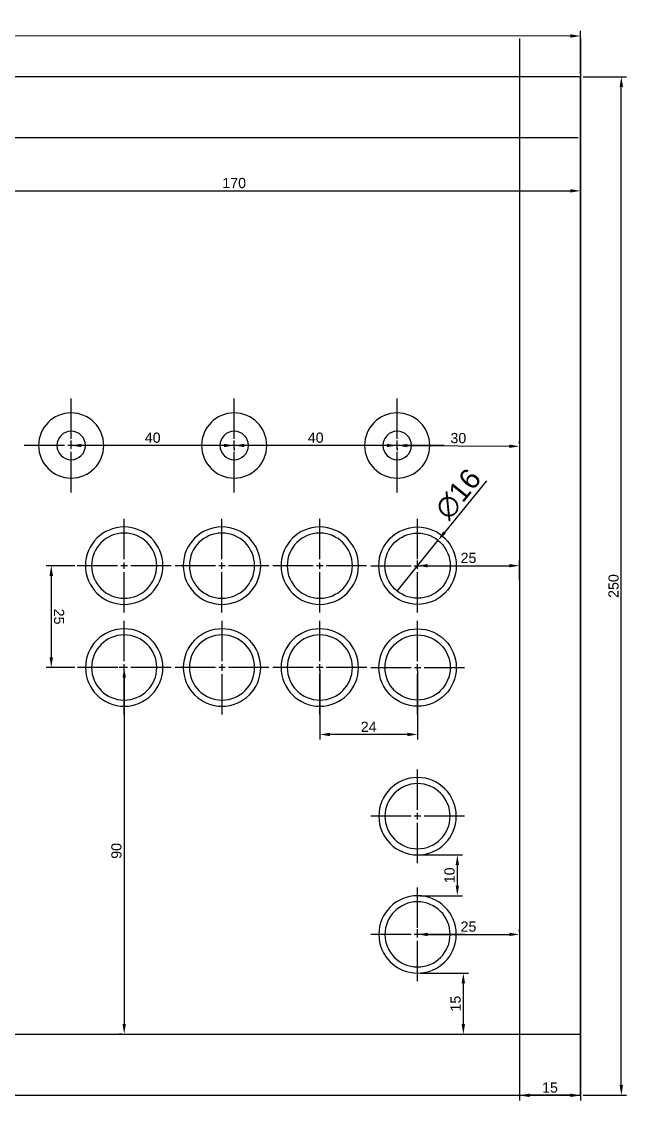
# Model space of a CAD drawing. Header units: millimetres. Extents: x -366 to 391, y -4 to 567.
# Drawn here: x 242.8 to 391.3, y 298.8 to 563.5 of the extents above; entities that cross this region are included whole.
import ezdxf

# ---------------------------------------------------------------- set-up
doc = ezdxf.new("R2010")
doc.units = ezdxf.units.MM
doc.linetypes.add('CENTER2', pattern=[28.575, 19.05, -3.175, 3.175, -3.175])
doc.styles.get("Standard").update_dxf_attribs({"font": 'arial.ttf'})
doc.dimstyles.new('ISO-25', dxfattribs={"dimtxt": 2.5, "dimasz": 2.5, "dimexe": 1.25, "dimexo": 0.625, "dimtad": 1, "dimtxsty": 'Standard', "dimcen": 2.5, "dimadec": 0, "dimazin": 0, "dimtfac": 1, "dimtmove": 0, "dimatfit": 3, "dimfxl": 1, "dimarcsym": 0})

# ---------------------------------------------------------------- blocks, each defined once
blk = doc.blocks.new('*D76')
at = {"color": 0, "lineweight": -2, "transparency": 16777216}
for p, q in [((365, 559.37), (365, 298.75)), ((380, 559.37), (380, 298.75)), ((377.5, 300), (367.5, 300))]:
    blk.add_line(p, q, dxfattribs=at)
at = {"color": 0, "lineweight": 25, "transparency": 16777216}
for points in [[(367.5, 300.42), (367.5, 299.58), (365, 300)], [(377.5, 300.42), (377.5, 299.58), (380, 300)]]:
    blk.add_solid(points, dxfattribs=at)
at = {"layer": 'Defpoints', "color": 0, "lineweight": 25, "transparency": 16777216}
for p in [(365, 560), (380, 560), (365, 300)]:
    blk.add_point(p, dxfattribs=at)
at = {"color": 0, "lineweight": 25, "transparency": 16777216, "insert": (372.5, 301.9), "char_height": 2.5, "attachment_point": 5}
blk.add_mtext('15', dxfattribs=at)
blk = doc.blocks.new('*D94')
at = {"color": 0, "lineweight": -2, "transparency": 16777216}
for p, q in [((380.63, 550), (391.25, 550)), ((390, 302.5), (390, 547.5)), ((380.63, 300), (391.25, 300))]:
    blk.add_line(p, q, dxfattribs=at)
at = {"color": 0, "lineweight": 25, "transparency": 16777216}
for points in [[(389.58, 547.5), (390.42, 547.5), (390, 550)], [(389.58, 302.5), (390.42, 302.5), (390, 300)]]:
    blk.add_solid(points, dxfattribs=at)
at = {"layer": 'Defpoints', "color": 0, "lineweight": 25, "transparency": 16777216}
for p in [(380, 550), (390, 550), (380, 300)]:
    blk.add_point(p, dxfattribs=at)
at = {"color": 0, "lineweight": 25, "transparency": 16777216, "insert": (388.1, 425), "char_height": 2.5, "attachment_point": 5, "rotation": 90}
blk.add_mtext('250', dxfattribs=at)
blk = doc.blocks.new('*D96')
at = {"color": 0, "lineweight": -2, "transparency": 16777216}
for p, q in [((379.38, 550), (-1.25, 550)), ((0, 547.5), (0, 537.5)), ((379.38, 535), (-1.25, 535))]:
    blk.add_line(p, q, dxfattribs=at)
at = {"color": 0, "lineweight": 25, "transparency": 16777216}
for points in [[(-0.42, 547.5), (0.41, 547.5), (0, 550)], [(-0.42, 537.5), (0.41, 537.5), (0, 535)]]:
    blk.add_solid(points, dxfattribs=at)
at = {"layer": 'Defpoints', "color": 0, "lineweight": 25, "transparency": 16777216}
for p in [(380, 550), (0, 535), (380, 535)]:
    blk.add_point(p, dxfattribs=at)
at = {"color": 0, "lineweight": 25, "transparency": 16777216, "insert": (-1.9, 542.5), "char_height": 2.5, "attachment_point": 5, "rotation": 90}
blk.add_mtext('15', dxfattribs=at)
blk = doc.blocks.new('*D97')
at = {"color": 0, "lineweight": -2, "transparency": 16777216}
for p, q in [((0, 550.61), (0, 561.24)), ((377.5, 560.01), (2.5, 559.99)), ((380, 550.62), (380, 561.26))]:
    blk.add_line(p, q, dxfattribs=at)
at = {"color": 0, "lineweight": 25, "transparency": 16777216}
for points in [[(2.5, 560.41), (2.5, 559.58), (0, 559.99)], [(377.5, 560.42), (377.5, 559.59), (380, 560.01)]]:
    blk.add_solid(points, dxfattribs=at)
at = {"layer": 'Defpoints', "color": 0, "lineweight": 25, "transparency": 16777216}
for p in [(0, 559.99), (0, 549.99), (380, 550)]:
    blk.add_point(p, dxfattribs=at)
at = {"color": 0, "lineweight": 25, "transparency": 16777216, "insert": (190, 561.9), "char_height": 2.5, "attachment_point": 5, "rotation": 0.0018}
blk.add_mtext('380', dxfattribs=at)
blk = doc.blocks.new('*U107')
at = {"color": 0, "lineweight": 25, "transparency": 16777216}
for p, q in [((0, 1.6), (0, 11.5)), ((-11.5, 0), (-1.6, 0)), ((1.6, 0), (11.5, 0)), ((0, -11.5), (0, -1.6))]:
    blk.add_line(p, q, dxfattribs=at)
at = {"color": 0, "linetype": 'Continuous', "lineweight": 25, "transparency": 16777216}
for p, q in [((-0.8, 0), (0.8, 0)), ((0, -0.8), (0, 0.8))]:
    blk.add_line(p, q, dxfattribs=at)
blk = doc.blocks.new('*U70')
at = {"color": 0, "linetype": 'CENTER2', "lineweight": 25, "transparency": 16777216}
for p, q in [((0, 1.6), (0, 11.5)), ((-11.5, 0), (-1.6, 0)), ((1.6, 0), (11.5, 0)), ((0, -11.5), (0, -1.6))]:
    blk.add_line(p, q, dxfattribs=at)
at = {"color": 0, "linetype": 'Continuous', "lineweight": 25, "transparency": 16777216}
for p, q in [((-0.8, 0), (0.8, 0)), ((0, -0.8), (0, 0.8))]:
    blk.add_line(p, q, dxfattribs=at)
blk = doc.blocks.new('Button')
at = {"color": 7, "lineweight": 25}
for radius in [9.5, 8]:
    blk.add_circle((0, 0), radius, dxfattribs=at)
at = {"color": 7, "linetype": 'CENTER2', "lineweight": 25}
blk.add_blockref('*U70', (0, 0), dxfattribs=at)
blk = doc.blocks.new('*U106')
at = {"color": 0, "lineweight": 25, "transparency": 16777216}
for p, q in [((0, 1.6), (0, 11.5)), ((-11.5, 0), (-1.6, 0)), ((1.6, 0), (11.5, 0)), ((0, -11.5), (0, -1.6))]:
    blk.add_line(p, q, dxfattribs=at)
at = {"color": 0, "linetype": 'Continuous', "lineweight": 25, "transparency": 16777216}
for p, q in [((-0.8, 0), (0.8, 0)), ((0, -0.8), (0, 0.8))]:
    blk.add_line(p, q, dxfattribs=at)
blk = doc.blocks.new('*D134')
at = {"color": 0, "lineweight": -2, "transparency": 16777216}
for p, q in [((356.91, 450.86), (346.61, 438.16)), ((334.97, 423.78), (345.04, 436.22))]:
    blk.add_line(p, q, dxfattribs=at)
at = {"color": 0, "lineweight": 25, "transparency": 16777216}
blk.add_solid([(346.29, 438.42), (346.94, 437.9), (345.04, 436.22)], dxfattribs=at)
at = {"layer": 'Defpoints', "color": 0, "lineweight": 25, "transparency": 16777216}
for p in [(345.04, 436.22), (334.97, 423.78)]:
    blk.add_point(p, dxfattribs=at)
at = {"color": 0, "lineweight": 25, "transparency": 16777216, "insert": (349.97, 447.57), "char_height": 5, "attachment_point": 5, "rotation": 50.9838}
blk.add_mtext('∅16', dxfattribs=at)
blk = doc.blocks.new('_None')
blk = doc.blocks.new('*D126')
at = {"color": 0, "lineweight": -2, "transparency": 16777216}
for p, q in [((340.63, 330), (352.48, 330)), ((351.23, 327.5), (351.23, 317.5)), ((350.63, 315), (352.48, 315))]:
    blk.add_line(p, q, dxfattribs=at)
at = {"color": 0, "lineweight": 25, "transparency": 16777216}
for points in [[(350.81, 327.5), (351.65, 327.5), (351.23, 330)], [(350.81, 317.5), (351.65, 317.5), (351.23, 315)]]:
    blk.add_solid(points, dxfattribs=at)
at = {"layer": 'Defpoints', "color": 0, "lineweight": 25, "transparency": 16777216}
for p in [(340, 330), (350, 315), (351.23, 315)]:
    blk.add_point(p, dxfattribs=at)
at = {"color": 0, "lineweight": 25, "transparency": 16777216, "insert": (349.33, 322.5), "char_height": 2.5, "attachment_point": 5, "rotation": 90}
blk.add_mtext('15', dxfattribs=at)
blk = doc.blocks.new('*D127')
at = {"color": 0, "lineweight": -2, "transparency": 16777216}
for p, q in [((340.63, 359), (351.01, 359)), ((349.76, 351.5), (349.76, 356.5)), ((340.63, 349), (351.01, 349))]:
    blk.add_line(p, q, dxfattribs=at)
at = {"color": 0, "lineweight": 25, "transparency": 16777216}
for points in [[(349.34, 356.5), (350.18, 356.5), (349.76, 359)], [(349.34, 351.5), (350.18, 351.5), (349.76, 349)]]:
    blk.add_solid(points, dxfattribs=at)
at = {"layer": 'Defpoints', "color": 0, "lineweight": 25, "transparency": 16777216}
for p in [(340, 359), (349.76, 359), (340, 349)]:
    blk.add_point(p, dxfattribs=at)
at = {"color": 0, "lineweight": 25, "transparency": 16777216, "insert": (347.86, 354), "char_height": 2.5, "attachment_point": 5, "rotation": 90}
blk.add_mtext('10', dxfattribs=at)
blk = doc.blocks.new('*U79')
at = {"color": 0, "linetype": 'Continuous', "lineweight": 25, "transparency": 16777216}
for p, q in [((0, 1.6), (0, 11.5)), ((-11.5, 0), (-1.6, 0)), ((-0.8, 0), (0.8, 0)), ((0, -0.8), (0, 0.8)), ((1.6, 0), (11.5, 0)), ((0, -11.5), (0, -1.6))]:
    blk.add_line(p, q, dxfattribs=at)
blk = doc.blocks.new('Pot')
at = {"color": 7, "linetype": 'Continuous', "lineweight": 25}
for radius in [8, 3.5]:
    blk.add_circle((0, 0), radius, dxfattribs=at)
blk.add_blockref('*U79', (0, 0), dxfattribs=at)
blk = doc.blocks.new('*D128')
at = {"color": 0, "lineweight": -2, "transparency": 16777216}
for p, q in [((340, 430.62), (340, 431.25)), ((342.5, 430), (362.5, 430)), ((365, 426.56), (365, 431.25))]:
    blk.add_line(p, q, dxfattribs=at)
at = {"color": 0, "lineweight": 25, "transparency": 16777216}
for points in [[(342.5, 430.42), (342.5, 429.58), (340, 430)], [(362.5, 430.42), (362.5, 429.58), (365, 430)]]:
    blk.add_solid(points, dxfattribs=at)
at = {"layer": 'Defpoints', "color": 0, "lineweight": 25, "transparency": 16777216}
for p in [(340, 430), (365, 430), (365, 425.94)]:
    blk.add_point(p, dxfattribs=at)
at = {"color": 0, "lineweight": 25, "transparency": 16777216, "insert": (352.5, 431.9), "char_height": 2.5, "attachment_point": 5}
blk.add_mtext('25', dxfattribs=at)
blk = doc.blocks.new('*D124')
at = {"color": 0, "lineweight": -2, "transparency": 16777216}
for p, q in [((267.39, 405), (266.76, 405)), ((268.01, 402.5), (268.01, 317.5)), ((267.39, 315), (266.76, 315))]:
    blk.add_line(p, q, dxfattribs=at)
at = {"color": 0, "lineweight": 25, "transparency": 16777216}
for points in [[(267.59, 402.5), (268.43, 402.5), (268.01, 405)], [(267.59, 317.5), (268.43, 317.5), (268.01, 315)]]:
    blk.add_solid(points, dxfattribs=at)
at = {"layer": 'Defpoints', "color": 0, "lineweight": 25, "transparency": 16777216}
for p in [(268.01, 405), (268.01, 315), (268.01, 315)]:
    blk.add_point(p, dxfattribs=at)
at = {"color": 0, "lineweight": 25, "transparency": 16777216, "insert": (266.11, 360), "char_height": 2.5, "attachment_point": 5, "rotation": 90}
blk.add_mtext('90', dxfattribs=at)
blk = doc.blocks.new('*D125')
at = {"color": 0, "lineweight": -2, "transparency": 16777216}
for p, q in [((340, 340.12), (340, 340.75)), ((342.5, 339.5), (362.5, 339.5)), ((365, 340.12), (365, 340.75))]:
    blk.add_line(p, q, dxfattribs=at)
at = {"color": 0, "lineweight": 25, "transparency": 16777216}
for points in [[(342.5, 339.92), (342.5, 339.08), (340, 339.5)], [(362.5, 339.92), (362.5, 339.08), (365, 339.5)]]:
    blk.add_solid(points, dxfattribs=at)
at = {"layer": 'Defpoints', "color": 0, "lineweight": 25, "transparency": 16777216}
for p in [(340, 339.5), (365, 339.5), (365, 339.5)]:
    blk.add_point(p, dxfattribs=at)
at = {"color": 0, "lineweight": 25, "transparency": 16777216, "insert": (352.5, 341.4), "char_height": 2.5, "attachment_point": 5}
blk.add_mtext('25', dxfattribs=at)
blk = doc.blocks.new('*D129')
at = {"color": 0, "lineweight": -2, "transparency": 16777216}
for p, q in [((295, 458.88), (295, 458.25)), ((332.5, 459.5), (297.5, 459.5)), ((335, 458.88), (335, 458.25))]:
    blk.add_line(p, q, dxfattribs=at)
at = {"color": 0, "lineweight": 25, "transparency": 16777216}
for points in [[(297.5, 459.92), (297.5, 459.08), (295, 459.5)], [(332.5, 459.92), (332.5, 459.08), (335, 459.5)]]:
    blk.add_solid(points, dxfattribs=at)
at = {"layer": 'Defpoints', "color": 0, "lineweight": 25, "transparency": 16777216}
for p in [(295, 459.5), (295, 459.5), (335, 459.5)]:
    blk.add_point(p, dxfattribs=at)
at = {"color": 0, "lineweight": 25, "transparency": 16777216, "insert": (315, 461.4), "char_height": 2.5, "attachment_point": 5}
blk.add_mtext('40', dxfattribs=at)
blk = doc.blocks.new('*D130')
at = {"color": 0, "lineweight": -2, "transparency": 16777216}
for p, q in [((316.01, 404.37), (316.01, 387.32)), ((340.01, 404.37), (340.01, 387.32)), ((337.51, 388.57), (318.51, 388.57))]:
    blk.add_line(p, q, dxfattribs=at)
at = {"color": 0, "lineweight": 25, "transparency": 16777216}
for points in [[(318.51, 388.99), (318.51, 388.16), (316.01, 388.57)], [(337.51, 388.99), (337.51, 388.16), (340.01, 388.57)]]:
    blk.add_solid(points, dxfattribs=at)
at = {"layer": 'Defpoints', "color": 0, "lineweight": 25, "transparency": 16777216}
for p in [(316.01, 405), (340.01, 405), (316.01, 388.57)]:
    blk.add_point(p, dxfattribs=at)
at = {"color": 0, "lineweight": 25, "transparency": 16777216, "insert": (328.01, 390.45), "char_height": 2.5, "attachment_point": 5}
blk.add_mtext('24', dxfattribs=at)
blk = doc.blocks.new('*D131')
at = {"color": 0, "lineweight": -2, "transparency": 16777216}
for p, q in [((255.88, 430), (248.86, 430)), ((250.11, 427.5), (250.12, 407.5)), ((255.89, 405), (248.87, 405))]:
    blk.add_line(p, q, dxfattribs=at)
at = {"color": 0, "lineweight": 25, "transparency": 16777216}
for points in [[(250.53, 427.5), (249.69, 427.5), (250.11, 430)], [(250.53, 407.5), (249.7, 407.5), (250.12, 405)]]:
    blk.add_solid(points, dxfattribs=at)
at = {"layer": 'Defpoints', "color": 0, "lineweight": 25, "transparency": 16777216}
for p in [(256.5, 430), (250.12, 405), (256.51, 405)]:
    blk.add_point(p, dxfattribs=at)
at = {"color": 0, "lineweight": 25, "transparency": 16777216, "insert": (252.01, 417.5), "char_height": 2.5, "attachment_point": 5, "rotation": 270.0189}
blk.add_mtext('25', dxfattribs=at)
blk = doc.blocks.new('*D117')
at = {"color": 0, "lineweight": -2, "transparency": 16777216}
for p, q in [((335, 460.12), (335.01, 460.75)), ((337.5, 459.48), (362.5, 459.31)), ((365, 459.92), (365.01, 460.54))]:
    blk.add_line(p, q, dxfattribs=at)
at = {"color": 0, "lineweight": 25, "transparency": 16777216}
for points in [[(337.5, 459.9), (337.5, 459.07), (335, 459.5)], [(362.5, 459.73), (362.5, 458.89), (365, 459.29)]]:
    blk.add_solid(points, dxfattribs=at)
at = {"layer": 'Defpoints', "color": 0, "lineweight": 25, "transparency": 16777216}
for p in [(335, 459.5), (365, 459.29), (365, 459.29)]:
    blk.add_point(p, dxfattribs=at)
at = {"color": 0, "lineweight": 25, "transparency": 16777216, "insert": (350.01, 461.3), "char_height": 2.5, "attachment_point": 5, "rotation": 359.602}
blk.add_mtext('30', dxfattribs=at)
blk = doc.blocks.new('*D122')
at = {"color": 0, "lineweight": -2, "transparency": 16777216}
for p, q in [((255, 460.12), (255, 460.75)), ((295, 460.12), (295, 460.75)), ((292.5, 459.5), (257.5, 459.5))]:
    blk.add_line(p, q, dxfattribs=at)
at = {"color": 0, "lineweight": 25, "transparency": 16777216}
for points in [[(257.5, 459.92), (257.5, 459.08), (255, 459.5)], [(292.5, 459.92), (292.5, 459.08), (295, 459.5)]]:
    blk.add_solid(points, dxfattribs=at)
at = {"layer": 'Defpoints', "color": 0, "lineweight": 25, "transparency": 16777216}
for p in [(255, 459.5), (255, 459.5), (295, 459.5)]:
    blk.add_point(p, dxfattribs=at)
at = {"color": 0, "lineweight": 25, "transparency": 16777216, "insert": (275, 461.4), "char_height": 2.5, "attachment_point": 5, "rotation": 0.0001}
blk.add_mtext('40', dxfattribs=at)
blk = doc.blocks.new('*D121')
at = {"color": 0, "lineweight": -2, "transparency": 16777216}
for p, q in [((210, 522.62), (210, 523.25)), ((212.5, 522), (377.5, 522)), ((380, 522.62), (380, 523.25))]:
    blk.add_line(p, q, dxfattribs=at)
at = {"color": 0, "lineweight": 25, "transparency": 16777216}
for points in [[(212.5, 522.41), (212.5, 521.58), (210, 522)], [(377.5, 522.41), (377.5, 521.58), (380, 522)]]:
    blk.add_solid(points, dxfattribs=at)
at = {"layer": 'Defpoints', "color": 0, "lineweight": 25, "transparency": 16777216}
for p in [(210, 522), (380, 522), (380, 522)]:
    blk.add_point(p, dxfattribs=at)
at = {"color": 0, "lineweight": 25, "transparency": 16777216, "insert": (295, 523.9), "char_height": 2.5, "attachment_point": 5}
blk.add_mtext('170', dxfattribs=at)

msp = doc.modelspace()

# ---------------------------------------------------------------- linework, layer by layer
at = {"color": 7, "lineweight": 25}
msp.add_line((0, 315), (380, 315), dxfattribs=at)
msp.add_lwpolyline([(0, 300), (380, 300), (380.002, 550), (-0.002, 550)], close=True, dxfattribs=at)
for centre, radius in [((340.003, 430), 9.5), ((340.003, 430), 8), ((340.011, 405), 9.5), ((340.011, 405), 8)]:
    msp.add_circle(centre, radius, dxfattribs=at)

# ---------------------------------------------------------------- block references
at = {"color": 7, "lineweight": 25, "xscale": -1}
for name, p in [('Pot', (255, 459.5)), ('Pot', (295, 459.5)), ('Pot', (335, 459.5)), ('Button', (268.003, 430)), ('Button', (292.003, 430)), ('Button', (316.003, 430)), ('Button', (268.011, 405)), ('Button', (292.011, 405)), ('Button', (316.011, 405)), ('Button', (340, 368.5)), ('Button', (340, 339.5))]:
    msp.add_blockref(name, p, dxfattribs=at)
at = {"color": 7, "lineweight": 25}
for name, p in [('*U107', (340.003, 430)), ('*U106', (340.011, 405))]:
    msp.add_blockref(name, p, dxfattribs=at)

# ---------------------------------------------------------------- dimensions: what is measured, and where the dimension line sits
for p1, p2, distance, picture, middle in [((380.002, 550), (0, 549.988), -10.006, '*D97', (190.001, 561.902)), ((295, 459.5), (255, 459.5), 0, '*D122', (275, 461.401)), ((335, 459.5), (365, 459.292), 0, '*D117', (350.013, 461.298)), ((256.503, 430), (256.511, 405), -6.394, '*D131', (252.014, 417.498))]:
    dim = msp.add_aligned_dim(p1=p1, p2=p2, distance=distance, dimstyle='ISO-25', dxfattribs=at)
    dim.commit()
    dim.dimension.update_dxf_attribs({"geometry": picture, "text_midpoint": middle})
dim = msp.add_linear_dim(base=(365.004, 300), p1=(380.004, 559.999), p2=(365.004, 559.999), dimstyle='ISO-25', dxfattribs=at)
dim.commit()
dim.dimension.update_dxf_attribs({"geometry": '*D76', "text_midpoint": (372.504, 301.901)})
for base, p1, p2, angle, picture, middle in [((-0.002, 535), (380.002, 550), (380.002, 535), 90, '*D96', (-1.903, 542.5)), ((390, 550), (380, 300), (380, 550), 90, '*D94', (388.099, 425)), ((295, 459.5), (335, 459.5), (295, 459.5), 180, '*D129', (315, 461.401)), ((365, 430), (340.003, 430), (365, 425.938), 180, '*D128', (352.502, 431.901)), ((268.011, 315), (268.011, 405), (268.011, 315), 90, '*D124', (266.11, 360)), ((316.011, 388.572), (340.011, 405), (316.011, 405), 180, '*D130', (328.011, 390.452)), ((349.76, 359), (340, 349), (340, 359), 90, '*D127', (347.859, 354)), ((365, 339.5), (340, 339.5), (365, 339.5), 180, '*D125', (352.5, 341.401))]:
    dim = msp.add_linear_dim(base=base, p1=p1, p2=p2, angle=angle, dimstyle='ISO-25', dxfattribs=at)
    dim.commit()
    dim.dimension.update_dxf_attribs({"geometry": picture, "text_midpoint": middle})
at = {"color": 0, "lineweight": 25}
dim = msp.add_linear_dim(base=(380, 521.997), p1=(209.996, 521.997), p2=(380, 521.997), angle=180, dimstyle='ISO-25', dxfattribs=at)
dim.commit()
dim.dimension.update_dxf_attribs({"geometry": '*D121', "text_midpoint": (294.998, 523.898)})
at = {"color": 7, "lineweight": 25}
dim = msp.add_diameter_dim_2p(p1=(334.967, 423.784), p2=(345.04, 436.216), dimstyle='ISO-25', override={"dimtxt": 5, "dimblk1": 'None', "dimsah": 1}, dxfattribs=at)
dim.commit()
dim.dimension.update_dxf_attribs({"geometry": '*D134', "text_midpoint": (349.969, 447.569)})
dim = msp.add_linear_dim(base=(351.229, 315), p1=(340, 330), p2=(350, 315), angle=90, dimstyle='ISO-25', dxfattribs=at)
dim.commit()
dim.dimension.update_dxf_attribs({"geometry": '*D126', "text_midpoint": (351.229, 322.5), "dimtype": 160})

doc.saveas('drawing.dxf')
